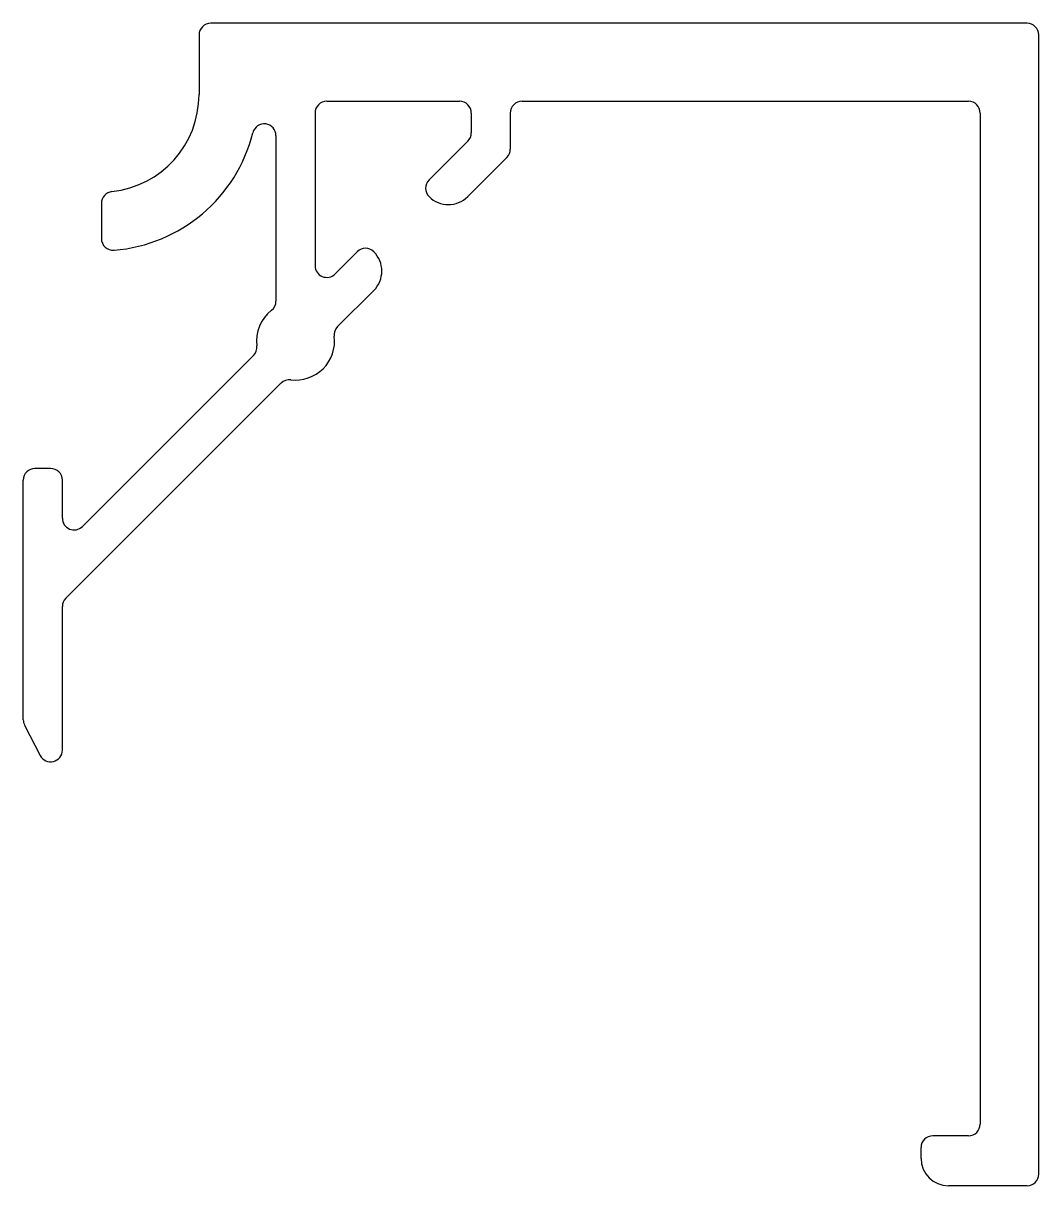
# Model space of a CAD drawing. Extents: x 630.6 to 656.6, y 803.7 to 833.5.
import ezdxf

# ---------------------------------------------------------------- set-up
doc = ezdxf.new("R2010")
doc.units = 0
doc.layers.get('0').update_dxf_attribs({"linetype": 'CONTINUOUS'})

msp = doc.modelspace()

# ---------------------------------------------------------------- linework, layer by layer
at = {"color": 0}
for p, q in [((639.628, 833.464), (635.428, 833.464)), ((656.328, 833.464), (639.628, 833.464)), ((635.128, 833.164), (635.128, 831.636)), ((656.628, 803.983), (656.628, 833.164)), ((638.398, 831.464), (641.798, 831.464)), ((643.398, 831.464), (654.828, 831.464)), ((638.098, 831.164), (638.098, 827.254)), ((642.098, 831.164), (642.098, 830.654)), ((643.098, 831.164), (643.098, 830.239)), ((655.128, 831.164), (655.128, 805.264)), ((637.098, 830.587), (637.098, 826.347)), ((641.017, 829.449), (642.01, 830.442)), ((642.007, 829.024), (643.01, 830.027)), ((632.628, 828.852), (632.628, 827.948)), ((638.61, 827.042), (639.178, 827.61)), ((638.676, 825.693), (639.603, 826.62)), ((636.519, 824.951), (632.14, 820.572)), ((637.226, 824.244), (631.715, 818.733)), ((631.328, 822.059), (630.928, 822.059)), ((630.628, 815.623), (630.628, 821.759)), ((631.628, 820.784), (631.628, 821.759)), ((631.628, 814.843), (631.628, 818.521)), ((630.661, 815.486), (631.061, 814.706)), ((654.828, 804.964), (653.913, 804.964)), ((653.613, 804.383), (653.613, 804.664)), ((656.328, 803.683), (654.313, 803.683))]:
    msp.add_line(p, q, dxfattribs=at)
for centre, radius, start, end in [((635.428, 833.164), 0.3, 90, 180), ((656.328, 833.164), 0.3, 0, 90), ((632.628, 831.636), 2.5, 276.1506, 0), ((638.398, 831.164), 0.3, 90, 180), ((641.798, 831.164), 0.3, 0, 90), ((643.398, 831.164), 0.3, 90, 180), ((654.828, 831.164), 0.3, 0, 90), ((636.798, 830.587), 0.3, 0, 165.8754), ((632.628, 831.636), 4, 274.6507, 345.8754), ((641.798, 830.654), 0.3, 315, 0), ((642.798, 830.239), 0.3, 315, 0), ((641.229, 829.237), 0.3, 135, 225), ((632.928, 828.852), 0.3, 96.1506, 180), ((641.512, 829.519), 0.7, 225, 315), ((632.928, 827.948), 0.3, 180, 274.6507), ((639.39, 827.398), 0.3, 45, 135), ((639.108, 827.115), 0.7, 315, 45), ((638.398, 827.254), 0.3, 180, 315), ((636.798, 826.347), 0.3, 307.9799, 0), ((637.598, 825.322), 1, 127.9799, 187.0201), ((638.888, 825.481), 0.3, 135, 187.0201), ((637.598, 825.322), 1, 262.9799, 7.0201), ((636.307, 825.163), 0.3, 315, 7.0201), ((637.439, 824.032), 0.3, 82.9799, 135), ((630.928, 821.759), 0.3, 90, 180), ((631.328, 821.759), 0.3, 360, 90), ((631.928, 820.784), 0.3, 180, 315), ((631.928, 818.521), 0.3, 135, 180), ((630.928, 815.623), 0.3, 180, 207.1497), ((631.328, 814.843), 0.3, 207.1497, 0), ((654.828, 805.264), 0.3, 270, 0), ((653.913, 804.664), 0.3, 90, 180), ((654.313, 804.383), 0.7, 180, 270), ((656.328, 803.983), 0.3, 270, 0)]:
    msp.add_arc(centre, radius, start, end, dxfattribs=at)

doc.saveas('drawing.dxf')
